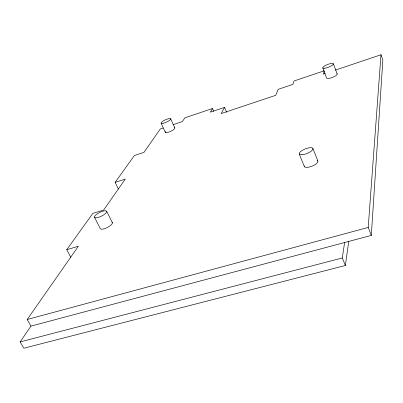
<?xml version="1.0" encoding="UTF-8"?>
<svg xmlns="http://www.w3.org/2000/svg" width="403" height="403" viewBox="0 0 403 403"><rect width="100%" height="100%" fill="white"/><g stroke="black" fill="none" stroke-linecap="round" stroke-linejoin="round"><path stroke-width="0.6" d="M348.771 241.231L345.361 265.506L23.782 348.237L20.15 341.915L30.945 326.113L371.304 235.412L382.85 60.017L380.991 54.763L335.301 70.127M371.304 235.412L368.216 227.433L380.991 54.763M345.361 265.506L342.308 257.965L344.61 242.525M324.183 71.326L323.438 74.117L325.216 73.522M226.672 112.326L224.552 107.379L221.182 113.545L275.712 95.32L278.115 89.36L292.825 84.413L294.059 80.983L324.334 70.767M213.701 111.404L212.452 108.533L210.346 112.155L224.552 107.379M30.945 326.113L27.203 319.493L78.358 246.258L66.752 249.699L70.762 257.28M66.752 249.699L92.831 213.394L103.652 210.049L125.268 179.103L115.132 182.342L118.422 189.032M115.132 182.342L134.426 155.487L143.952 152.354L160.268 129L163.185 128.018M212.452 108.533L184.821 117.862L182.433 121.545L173.099 124.683M27.203 319.493L368.216 227.433M20.15 341.915L342.308 257.965M94.433 217.116L100.186 228.43A6.775 2.136 -26.8 0 0 107.42 227.443A6.775 2.136 -26.8 0 0 112.12 222.295M106.735 211.434A6.811 2.05 -26.6 0 1 97.788 217.555A6.811 2.05 -26.6 0 1 97.229 213.882A6.811 2.05 -26.6 0 1 106.735 211.434L112.417 222.763M161.14 123.232L165.336 132.375M170.635 118.739L174.791 127.887M299.253 154.017L304.33 166.545M312.874 148.425L317.881 161.004M322.758 67.921L326.626 78.076A5.672 1.501 -21.3 0 0 333.195 77.104A5.672 1.501 -21.3 0 0 336.837 73.648M333.357 63.739L337.18 73.93M174.393 127.696A5.244 1.325 -24.4 0 1 170.338 131.469A5.244 1.325 -24.4 0 1 165.537 131.544M317.342 160.51A7.325 2.559 -21.7 0 1 312.249 166.096A7.325 2.559 -21.7 0 1 304.285 165.855M324.747 68.243A5.697 1.441 -21.4 0 0 333.331 64.148A5.697 1.441 -21.4 0 0 326.098 65.12A5.697 1.441 -21.4 0 0 324.747 68.243M302.079 154.772A7.365 2.463 -21.8 0 0 312.94 149.09A7.365 2.463 -21.8 0 0 303.197 149.851A7.365 2.463 -21.8 0 0 302.079 154.772M163.175 123.283A5.269 1.274 -24.3 0 0 170.706 119.071A5.269 1.274 -24.3 0 0 163.794 120.623A5.269 1.274 -24.3 0 0 163.175 123.283"/></g></svg>
